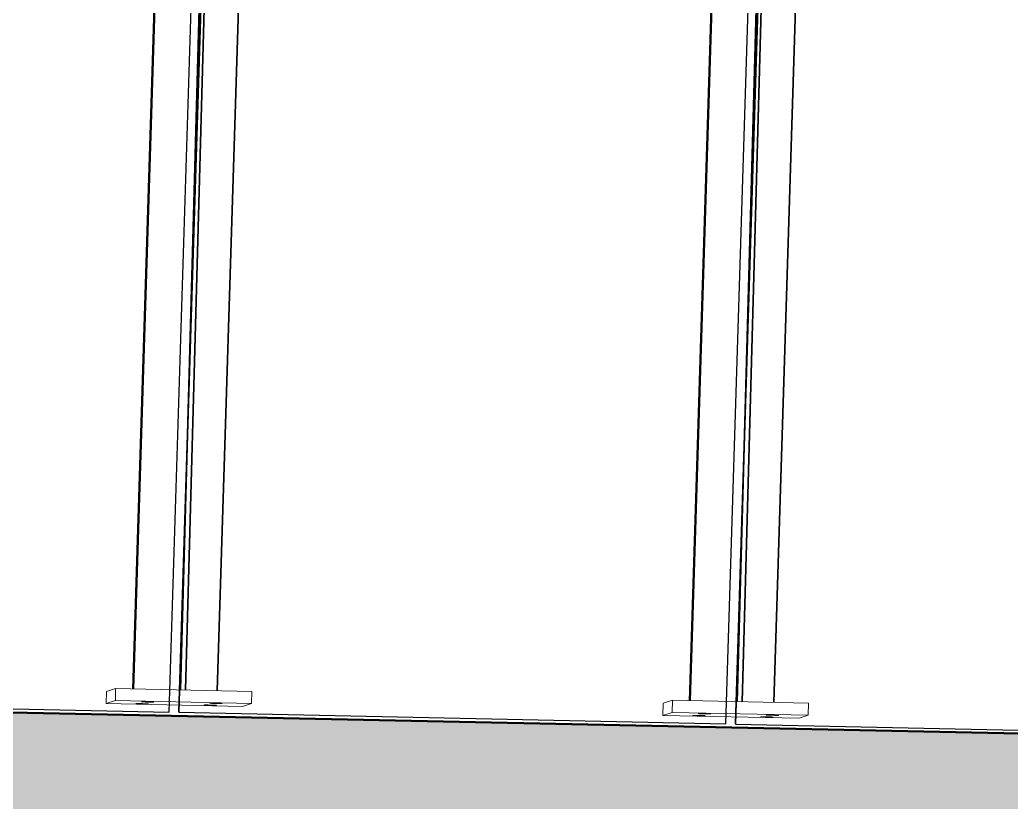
# Model space of a CAD drawing. Header units: metres. Extents: x 0.7 to 65.6, y 3.4 to 27.5.
# Drawn here: x 24.409 to 26.444, y 23.376 to 24.983 of the extents above; entities that cross this region are included whole.
import ezdxf

# ---------------------------------------------------------------- set-up
doc = ezdxf.new("R2010")
doc.units = ezdxf.units.M
for name, color, linetype, lineweight in [('A-DETL-GENF', 7, 'Continuous', 9), ('A-FLOR', 7, 'Continuous', 50), ('A-GENM', 7, 'Continuous', 35), ('S-FSTN', 7, 'Continuous', 18)]:
    doc.layers.add(name, color=color, linetype=linetype, lineweight=lineweight)

# ---------------------------------------------------------------- blocks, each defined once
blk = doc.blocks.new('SCR_B_08_SE_4 - SCR_B_08_SE_4-5518016-DRG 2873024 - SECTION 2')
at = {"layer": 'A-GENM', "color": 254, "lineweight": 25, "true_color": 0xd4d4d4}
for p, q in [((-1100.1082, 23.5611), (-1100.0143, 26.565)), ((-1101.2308, 23.5849), (-1100.1082, 23.5611))]:
    blk.add_line(p, q, dxfattribs=at)
blk = doc.blocks.new('SCR_B_08_SE_5 - SCR_B_08_SE_5-5518852-DRG 2873024 - SECTION 2')
at = {"layer": 'A-GENM', "color": 254, "lineweight": 25, "true_color": 0xd4d4d4}
for p, q in [((-1100.0885, 23.5613), (-1099.9946, 26.5652)), ((-1099.9943, 26.5645), (-1100.0883, 23.5607)), ((-1098.9658, 23.5369), (-1098.8718, 26.5408)), ((-1100.0883, 23.5607), (-1100.0885, 23.5613)), ((-1100.0883, 23.5607), (-1098.9658, 23.5369))]:
    blk.add_line(p, q, dxfattribs=at)
blk = doc.blocks.new('SCR_B_08_SE_6 - SCR_B_08_SE_6-5519688-DRG 2873024 - SECTION 2')
at = {"layer": 'A-GENM', "color": 254, "lineweight": 25, "true_color": 0xd4d4d4}
for p, q in [((-1098.9461, 23.5371), (-1098.8522, 26.5403)), ((-1098.8519, 26.5397), (-1098.9459, 23.5365)), ((-1098.9459, 23.5365), (-1098.9461, 23.5371)), ((-1098.9459, 23.5365), (-1097.8234, 23.5127))]:
    blk.add_line(p, q, dxfattribs=at)
blk = doc.blocks.new('T2DPAA-T2D-C3S-DU-M3D-100304_rvt-1-DRG 2873024 - SECTION 2')
at = {"layer": 'A-GENM', "color": 254, "lineweight": 25, "true_color": 0xd4d4d4}
for name in ['SCR_B_08_SE_4 - SCR_B_08_SE_4-5518016-DRG 2873024 - SECTION 2', 'SCR_B_08_SE_5 - SCR_B_08_SE_5-5518852-DRG 2873024 - SECTION 2', 'SCR_B_08_SE_6 - SCR_B_08_SE_6-5519688-DRG 2873024 - SECTION 2']:
    blk.add_blockref(name, (0, 0), dxfattribs=at)
blk = doc.blocks.new('BR08_GEN_POST_0 - 360UB_BASE-V5-DRG 2873024 - SECTION 2')
at = {"layer": 'A-GENM'}
for p, q in [((-1102.4675, 23.657), (-1102.375, 26.6149)), ((-1102.4662, 23.657), (-1102.3738, 26.612)), ((-1102.2022, 26.6083), (-1102.2946, 23.6534)), ((-1102.3696, 23.655), (-1102.2913, 26.5238)), ((-1102.2813, 26.5236), (-1102.3596, 23.6548))]:
    blk.add_line(p, q, dxfattribs=at)
blk = doc.blocks.new('Barrier Post Column Base Plate - 25mm-8776890-DRG 2873024 - SECTION 2')
at = {"layer": 'S-FSTN'}
for p, q in [((-1104.8065, 23.7001), (-1104.7878, 23.7062)), ((-1104.7883, 23.6812), (-1104.7878, 23.7062)), ((-1104.7878, 23.7062), (-1104.5085, 23.7003)), ((-1104.807, 23.6751), (-1104.8065, 23.7001)), ((-1104.5085, 23.7003), (-1104.509, 23.6753)), ((-1104.7883, 23.6812), (-1104.807, 23.6751)), ((-1104.807, 23.6751), (-1104.5277, 23.6692)), ((-1104.509, 23.6753), (-1104.7883, 23.6812)), ((-1104.5277, 23.6692), (-1104.509, 23.6753))]:
    blk.add_line(p, q, dxfattribs=at)
for centre, start_param, end_param in [((-1104.7335, 23.6748), 4.646033, 6.283185), ((-1104.7335, 23.6748), 0.195444, 1.504441), ((-1104.7221, 23.6785), 4.646033, 6.283185), ((-1104.7221, 23.6785), 0.195444, 1.504441), ((-1104.7335, 23.6748), 1.504441, 4.646033), ((-1104.7221, 23.6785), 1.504441, 4.646033), ((-1104.5938, 23.6719), 4.646033, 6.283185), ((-1104.5938, 23.6719), 0.195444, 1.504441), ((-1104.5825, 23.6756), 4.646033, 6.283185), ((-1104.5825, 23.6756), 0.195444, 1.504441), ((-1104.5938, 23.6719), 1.504441, 4.646033), ((-1104.5825, 23.6756), 1.504441, 4.646033)]:
    blk.add_ellipse(centre, major_axis=(-0.013, 0.0003), ratio=0.023034, start_param=start_param, end_param=end_param, dxfattribs=at)

msp = doc.modelspace()

# ---------------------------------------------------------------- hatches: boundary and pattern name
at = {"layer": 'A-DETL-GENF', "true_color": 0xc0c0c0}
h = msp.add_hatch(color=9, dxfattribs=at)
h.paths.add_polyline_path([(19.8126, 21.5089), (29.8709, 21.5392), (29.8709, 23.4439), (19.8126, 23.6539), (19.8126, 21.5354)])
h.paths.add_polyline_path([(29.851, 21.9391), (29.851, 21.9391), (29.6428, 21.9391)])

# ---------------------------------------------------------------- linework, layer by layer
at = {"layer": 'A-FLOR'}
msp.add_line((29.8717, 23.4454), (19.8133, 23.6558), dxfattribs=at)

# ---------------------------------------------------------------- block references
at = {"lineweight": 5}
msp.add_blockref('T2DPAA-T2D-C3S-DU-M3D-100304_rvt-1-DRG 2873024 - SECTION 2', (1124.824, 0), dxfattribs=at)
at = {"layer": 'A-GENM'}
for p in [(1127.1089, -0.0484), (1128.2514, -0.0726)]:
    msp.add_blockref('BR08_GEN_POST_0 - 360UB_BASE-V5-DRG 2873024 - SECTION 2', p, dxfattribs=at)
at = {"layer": 'S-FSTN'}
for p in [(1129.3938, -0.0967), (1130.5363, -0.1209)]:
    msp.add_blockref('Barrier Post Column Base Plate - 25mm-8776890-DRG 2873024 - SECTION 2', p, dxfattribs=at)

doc.saveas('drawing.dxf')
